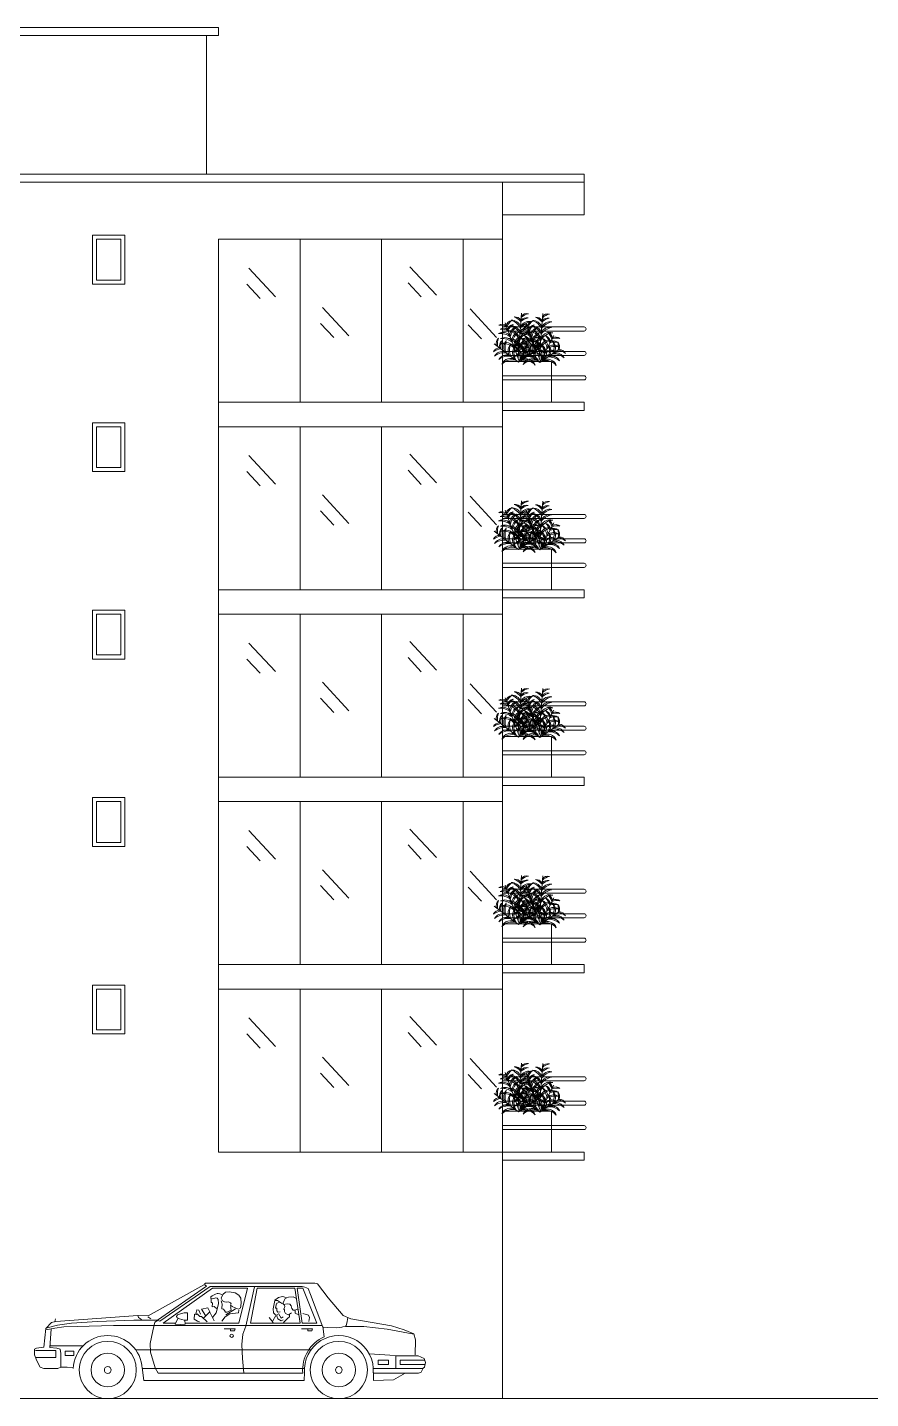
# Model space of a CAD drawing. Header units: millimetres. Extents: x 94 to 362, y 157 to 221.
# Drawn here: x 240.12 to 250.48, y 165.98 to 182.8 of the extents above; entities that cross this region are included whole.
import ezdxf

# ---------------------------------------------------------------- set-up
doc = ezdxf.new("R2010")
doc.units = ezdxf.units.MM
doc.layers.get('0').update_dxf_attribs({"lineweight": 9})
doc.layers.add('ARBOL', color=3, linetype='Continuous', lineweight=9)
doc.layers.add('BARDA PERIMETRAL', color=5, linetype='Continuous', lineweight=9)

# ---------------------------------------------------------------- blocks, each defined once
blk = doc.blocks.new('AUTO_ALZADO')
at = {"color": 0, "linetype": 'ByBlock'}
for points in [[(-1.73, 1.409), (-2.412, 1.026), (-2.531, 1.032)], [(-2.298, 0.974), (-1.695, 1.392)], [(-1.651, 1.389), (-2.268, 0.964), (-2.293, 0.97)], [(-1.624, 1.368), (-2.23, 0.938), (-2.075, 0.938)], [(-1.959, 0.938), (-1.301, 0.938), (-1.192, 1.368), (-1.624, 1.368)], [(0.865, 0.549), (0.871, 0.733), (0.848, 0.808), (0.732, 0.855), (0.576, 0.903), (0.076, 0.991), (-0.019, 1.032), (-0.202, 1.249), (-0.333, 1.419), (-0.368, 1.429), (-1.707, 1.429), (-1.72, 1.418), (-1.713, 1.405), (-1.697, 1.392), (-1.695, 1.392)], [(-1.651, 1.389), (-0.523, 1.389), (-0.487, 1.378), (-0.447, 1.361), (-0.42, 1.291), (-0.266, 0.89), (-0.215, 0.885), (-0.101, 0.882), (-0.033, 0.888), (0.018, 0.906), (0.03, 0.957), (0.038, 1.005)], [(-1.107, 1.383), (-1.212, 0.902), (-1.251, 0.804), (-1.263, 0.674), (-1.255, 0.504), (-1.238, 0.326)], [(-1.073, 1.368), (-1.158, 0.938), (-0.548, 0.938)], [(-0.61, 1.368), (-1.073, 1.368)], [(-0.61, 1.368), (-0.548, 0.938)], [(-0.583, 1.368), (-0.521, 0.938)], [(-0.521, 0.938), (-0.34, 0.938), (-0.513, 1.368), (-0.583, 1.368)], [(-1.622, 1.007), (-1.579, 1.063), (-1.556, 1.141), (-1.547, 1.177), (-1.553, 1.227), (-1.565, 1.244), (-1.583, 1.249), (-1.624, 1.238), (-1.645, 1.241), (-1.642, 1.261), (-1.627, 1.274), (-1.585, 1.294), (-1.565, 1.302), (-1.551, 1.302), (-1.533, 1.296), (-1.51, 1.291)], [(-1.638, 1.23), (-1.638, 1.196), (-1.622, 1.183), (-1.627, 1.138), (-1.604, 1.144), (-1.574, 1.116)], [(-1.278, 1.121), (-1.269, 1.183), (-1.273, 1.244), (-1.301, 1.283), (-1.346, 1.311), (-1.419, 1.322), (-1.462, 1.316), (-1.497, 1.291), (-1.515, 1.244), (-1.501, 1.213), (-1.474, 1.199), (-1.446, 1.196), (-1.426, 1.199), (-1.401, 1.188), (-1.392, 1.174), (-1.401, 1.158), (-1.38, 1.144), (-1.344, 1.124), (-1.303, 1.11), (-1.285, 1.116)], [(-1.515, 1.213), (-1.51, 1.183), (-1.504, 1.174), (-1.51, 1.113), (-1.487, 1.11), (-1.474, 1.093), (-1.462, 1.074), (-1.442, 1.074), (-1.392, 1.099), (-1.401, 1.144)], [(-0.848, 1.039), (-0.874, 1.065), (-0.878, 1.113), (-0.867, 1.175), (-0.857, 1.217), (-0.823, 1.214), (-0.764, 1.175)], [(-0.859, 1.219), (-0.813, 1.254), (-0.764, 1.266), (-0.717, 1.251)], [(-0.793, 1.076), (-0.819, 1.071), (-0.834, 1.09), (-0.834, 1.12), (-0.849, 1.122), (-0.842, 1.162), (-0.834, 1.184), (-0.806, 1.192)], [(-0.579, 1.108), (-0.606, 1.097), (-0.634, 1.097), (-0.647, 1.117), (-0.657, 1.15), (-0.672, 1.171), (-0.706, 1.173), (-0.749, 1.166), (-0.755, 1.187), (-0.743, 1.217), (-0.732, 1.242), (-0.691, 1.256), (-0.634, 1.261), (-0.591, 1.242)], [(-3.603, 0.864), (-3.619, 0.64), (-3.534, 0.631), (-3.491, 0.617), (-3.483, 0.565), (-3.483, 0.403), (-3.327, 0.393), (-3.483, 0.397), (-3.522, 0.383), (-3.693, 0.383), (-3.74, 0.397), (-3.779, 0.474), (-3.807, 0.55), (-3.807, 0.617), (-3.782, 0.631), (-3.693, 0.645), (-3.67, 0.873), (-3.6, 0.944), (-3.545, 0.958), (-2.541, 1.031), (-2.532, 1.007), (-2.493, 0.983)], [(-2.378, 0.99), (-2.416, 1.016)], [(-1.688, 0.955), (-1.759, 1.019), (-1.779, 1.019), (-1.811, 1.054), (-1.82, 1.043), (-1.843, 1.049), (-1.849, 0.988), (-1.806, 0.963), (-1.781, 0.955)], [(-1.77, 1.049), (-1.791, 1.096), (-1.815, 1.102), (-1.827, 1.054)], [(-1.708, 1.03), (-1.757, 1.108), (-1.681, 1.124), (-1.656, 1.077), (-1.729, 1.002)], [(-1.654, 1.074), (-1.602, 0.968)], [(-1.298, 1.099), (-1.303, 1.063), (-1.408, 1.052), (-1.469, 1.016), (-1.51, 0.963)], [(-1.34, 1.113), (-1.46, 1.038)], [(-0.846, 1.032), (-0.883, 0.968)], [(-0.827, 1.048), (-0.831, 1.023), (-0.819, 0.991), (-0.779, 0.965), (-0.755, 0.979)], [(-0.813, 1.058), (-0.779, 0.998), (-0.755, 1.014)], [(-0.677, 1.043), (-0.676, 1.014), (-0.698, 0.998), (-0.749, 0.947)], [(-0.743, 1.162), (-0.736, 1.143), (-0.747, 1.11), (-0.74, 1.101), (-0.74, 1.08), (-0.725, 1.058), (-0.691, 1.041), (-0.651, 1.065)], [(-0.609, 1.088), (-0.609, 1.062), (-0.562, 1.039)], [(-0.439, 0.956), (-0.432, 1.006), (-0.445, 1.034), (-0.515, 1.058)], [(-3.67, 0.878), (-3.526, 0.912), (-3.354, 0.936), (-3.035, 0.958), (-2.59, 0.973), (-2.291, 0.973), (-2.329, 0.95), (-2.357, 0.845), (-2.389, 0.688), (-2.384, 0.583), (-2.326, 0.389), (-2.288, 0.326)], [(-3.67, 0.854), (-3.557, 0.878), (-3.448, 0.892), (-3.284, 0.898), (-2.838, 0.907)], [(-3.557, 0.958), (-3.552, 0.992)], [(-2.838, 0.907), (-0.273, 0.907)], [(-1.963, 0.974), (-1.958, 0.926), (-2.013, 0.922), (-2.08, 0.926), (-2.049, 0.996)], [(-1.479, 0.866), (-1.344, 0.866), (-1.352, 0.845), (-1.403, 0.845), (-1.403, 0.866)], [(-0.876, 0.944), (-0.927, 1.006)], [(-0.53, 0.866), (-0.395, 0.866), (-0.403, 0.845), (-0.454, 0.845), (-0.454, 0.866)], [(-0.251, 0.77), (-0.268, 0.898)], [(0.848, 0.801), (0.521, 0.862), (0.236, 0.896), (0.009, 0.896)], [(-3.795, 0.516), (-3.545, 0.516), (-3.545, 0.603), (-3.795, 0.603)], [(-3.612, 0.659), (-3.21, 0.659)], [(-2.565, 0.61), (-0.415, 0.61)], [(0.622, 0.539), (0.302, 0.56)], [(0.908, 0.326), (0.94, 0.336), (0.962, 0.385), (0.98, 0.396), (0.992, 0.453), (0.977, 0.505), (0.904, 0.535), (0.786, 0.535), (0.627, 0.535), (0.627, 0.385)], [(-2.486, 0.393), (-2.466, 0.233)], [(-2.486, 0.38), (-0.494, 0.38)], [(0.352, 0.38), (0.96, 0.38)], [(0.977, 0.482), (0.68, 0.482), (0.68, 0.43), (0.986, 0.43)], [(-2.466, 0.233), (-0.497, 0.233)], [(-2.288, 0.326), (-0.514, 0.326)], [(-0.514, 0.332), (-0.514, 0.326)], [(-0.492, 0.331), (-0.497, 0.233)], [(0.351, 0.326), (0.908, 0.326)], [(0.354, 0.331), (0.354, 0.234), (0.601, 0.243), (0.742, 0.325)]]:
    blk.add_lwpolyline(points, dxfattribs=at)
for points in [[(-1.931, 1.065), (-1.969, 1.065), (-2.017, 1.052), (-2.054, 1.039), (-2.063, 1.02), (-2.059, 1.006), (-2.029, 0.991), (-1.969, 0.974), (-1.931, 0.974)], [(-3.432, 0.593), (-3.432, 0.54), (-3.323, 0.54), (-3.323, 0.593)], [(0.41, 0.482), (0.41, 0.43), (0.539, 0.43), (0.539, 0.482)]]:
    blk.add_lwpolyline(points, close=True, dxfattribs=at)
for centre, radius in [((-2.909, 0.363), 0.351), ((-1.387, 0.783), 0.0213), ((-0.071, 0.363), 0.351), ((-2.909, 0.363), 0.205), ((-0.071, 0.363), 0.205), ((-2.909, 0.363), 0.0415), ((-0.071, 0.363), 0.0415)]:
    blk.add_circle(centre, radius, dxfattribs=at)
for centre, radius, start, end in [((-2.909, 0.363), 0.423, 2.3793, 177.6207), ((-0.071, 0.363), 0.445, 113.859, 184.9166), ((-0.071, 0.363), 0.423, 355.0834, 184.9166)]:
    blk.add_arc(centre, radius, start, end, dxfattribs=at)
blk = doc.blocks.new('arbusto02')
at = {"layer": 'ARBOL', "linetype": 'ByBlock'}
for p, q in [((-0.048, 0.801), (0.007, 0.065)), ((0.22, 0.644), (-0.01, 0.019)), ((-0.23, 0.444), (0, 0)), ((0.397, 0.303), (0, 0)), ((-0.319, 0.217), (0, 0))]:
    blk.add_line(p, q, dxfattribs=at)
for centre, radius, start, end in [((-0.132, 0.68), 0.115, 40.53, 103.8644), ((-0.216, 0.539), 0.26, 48.3163, 77.6194), ((-0.127, 0.612), 0.115, 40.53, 103.8644), ((-0.211, 0.471), 0.26, 48.3163, 77.6194), ((0.058, 0.626), 0.115, 84.6157, 147.9501), ((0.162, 0.498), 0.26, 110.8607, 140.1638), ((0.117, 0.528), 0.16, 88.8463, 158.9911), ((0.209, 0.435), 0.268, 109.2035, 152.8688), ((-0.042, 0.474), 0.26, 23.8984, 53.2015), ((0.093, 0.569), 0.115, 16.1121, 79.4464), ((-0.168, 0.338), 0.156, 7.666, 107.8746), ((-0.227, 0.251), 0.236, 25.9065, 87.4278), ((-0.095, 0.385), 0.115, 107.7459, 171.0802), ((-0.171, 0.507), 0.16, 29.4889, 99.6338), ((-0.248, 0.401), 0.268, 35.6112, 79.2766), ((0.051, 0.308), 0.26, 133.9908, 163.2939), ((-0.164, 0.416), 0.16, 29.4889, 99.6338), ((-0.241, 0.31), 0.268, 35.6112, 79.2766), ((0.124, 0.437), 0.16, 88.8463, 158.9911), ((0.215, 0.344), 0.268, 109.2035, 152.8688), ((0.14, 0.361), 0.156, 80.6055, 180.8141), ((0.21, 0.283), 0.236, 101.0522, 162.5736), ((-0.046, 0.341), 0.16, 5.071, 75.2158), ((-0.159, 0.277), 0.268, 11.1933, 54.8587), ((-0.128, 0.362), 0.268, 11.1933, 54.8587), ((-0.014, 0.427), 0.16, 5.071, 75.2158), ((-0.065, 0.41), 0.26, 23.8984, 53.2015), ((0.069, 0.505), 0.115, 16.1121, 79.4464), ((0.302, 0.204), 0.268, 84.7855, 128.4509), ((0.257, 0.327), 0.16, 64.4284, 134.5732), ((0.285, 0.282), 0.26, 86.4427, 115.7458), ((0.244, 0.441), 0.115, 60.1978, 123.5321), ((0.309, 0.346), 0.26, 86.4427, 115.7458), ((0.268, 0.505), 0.115, 60.1978, 123.5321), ((-0.26, 0.3), 0.115, 63.6602, 126.9945), ((-0.281, 0.137), 0.26, 71.4465, 100.7496), ((-0.211, 0.255), 0.115, 136.2275, 199.5619), ((-0.227, 0.125), 0.16, 52.6191, 122.7639), ((-0.256, -0.003), 0.268, 58.7414, 102.4068), ((-0.046, 0.257), 0.26, 162.4725, 191.7756), ((-0.229, 0.239), 0.115, 63.6602, 126.9945), ((-0.25, 0.076), 0.26, 71.4465, 100.7496), ((-0.097, 0.24), 0.16, 140.4581, 210.6029), ((0.033, 0.254), 0.268, 160.8153, 204.4806), ((-0.158, 0.212), 0.156, 7.666, 107.8746), ((-0.217, 0.125), 0.236, 25.9065, 87.4278), ((-0.022, 0.189), 0.16, 140.4581, 210.6029), ((-0.063, 0.325), 0.115, 107.7459, 171.0802), ((0.082, 0.248), 0.26, 133.9908, 163.2939), ((0.108, 0.203), 0.268, 160.8153, 204.4806), ((0.029, 0.258), 0.16, 111.9765, 182.1213), ((0.15, 0.208), 0.268, 132.3336, 175.999), ((0.048, 0.154), 0.156, 132.2173, 232.4259), ((0.071, 0.177), 0.16, 111.9765, 182.1213), ((0.153, 0.161), 0.236, 152.664, 214.1854), ((0.192, 0.127), 0.268, 132.3336, 175.999), ((-0.082, 0.272), 0.156, 343.248, 83.4567), ((-0.171, 0.217), 0.236, 1.4886, 63.0099), ((0.116, 0.113), 0.156, 103.7356, 203.9443), ((0.211, 0.069), 0.236, 124.1824, 185.7037), ((0.15, 0.235), 0.156, 80.6055, 180.8141), ((0.22, 0.157), 0.236, 101.0522, 162.5736), ((-0.161, 0.152), 0.236, 329.0367, 30.558), ((-0.057, 0.151), 0.156, 310.7961, 51.0048), ((0.208, 0.165), 0.156, 56.1875, 156.3962), ((0.24, 0.066), 0.236, 76.6343, 138.1556), ((0.27, 0.119), 0.268, 84.7855, 128.4509), ((0.226, 0.242), 0.16, 64.4284, 134.5732), ((0.011, 0.19), 0.16, 332.6191, 42.7639), ((-0.119, 0.197), 0.268, 338.7414, 22.4068), ((0.083, 0.246), 0.16, 332.6191, 42.7639), ((-0.047, 0.252), 0.268, 338.7414, 22.4068), ((0.032, 0.259), 0.26, 351.4465, 20.7496), ((0.196, 0.267), 0.115, 343.6602, 46.9945), ((0.309, 0.119), 0.115, 27.7459, 91.0802), ((0.25, 0.308), 0.115, 343.6602, 46.9945), ((0.086, 0.3), 0.26, 351.4465, 20.7496), ((-0.315, 0.101), 0.115, 92.1418, 155.4762), ((-0.256, -0.052), 0.26, 99.9281, 129.2312), ((-0.259, 0.001), 0.16, 81.1007, 151.2455), ((-0.224, -0.124), 0.268, 87.223, 130.8884), ((-0.184, -0.05), 0.16, 81.1007, 151.2455), ((-0.149, -0.176), 0.268, 87.223, 130.8884), ((-0.186, 0.044), 0.16, 52.6191, 122.7639), ((-0.214, -0.083), 0.268, 58.7414, 102.4068), ((-0.125, -0.102), 0.156, 59.2778, 159.4864), ((-0.093, -0.201), 0.236, 77.5183, 139.0396), ((-0.159, -0.029), 0.156, 30.7961, 131.0048), ((-0.178, -0.133), 0.236, 49.0367, 110.558), ((0.104, -0.196), 0.236, 44.1824, 105.7037), ((0.131, -0.094), 0.156, 23.7356, 123.9443), ((0.158, -0.167), 0.268, 52.3336, 95.999), ((0.187, -0.039), 0.16, 31.9765, 102.1213), ((0.231, -0.112), 0.268, 52.3336, 95.999), ((0.259, 0.016), 0.16, 31.9765, 102.1213), ((0.258, -0.038), 0.26, 53.9908, 83.2939)]:
    blk.add_arc(centre, radius, start, end, dxfattribs=at)

msp = doc.modelspace()

# ---------------------------------------------------------------- linework, layer by layer
for p, q in [((242.322, 181.004), (242.322, 182.704)), ((246.958, 181.004), (234.258, 181.004)), ((246.958, 180.904), (234.258, 180.904)), ((245.958, 165.979), (245.958, 180.904)), ((246.958, 181.004), (246.958, 180.504)), ((245.958, 180.504), (246.958, 180.504)), ((245.958, 180.204), (242.472, 180.204)), ((242.472, 180.204), (242.472, 169.004)), ((243.472, 180.204), (243.472, 178.204)), ((244.472, 180.204), (244.472, 178.204)), ((245.472, 180.204), (245.472, 178.204)), ((246.558, 178.704), (245.958, 178.704)), ((246.558, 178.204), (246.558, 178.704)), ((245.958, 178.204), (242.472, 178.204)), ((245.958, 177.904), (242.472, 177.904)), ((243.472, 177.904), (243.472, 175.904)), ((244.472, 177.904), (244.472, 175.904)), ((245.472, 177.904), (245.472, 175.904)), ((246.558, 176.404), (245.958, 176.404)), ((246.558, 175.904), (246.558, 176.404)), ((245.958, 175.904), (242.472, 175.904)), ((245.958, 175.604), (242.472, 175.604)), ((243.472, 175.604), (243.472, 173.604)), ((244.472, 175.604), (244.472, 173.604)), ((245.472, 175.604), (245.472, 173.604)), ((246.558, 174.104), (245.958, 174.104)), ((246.558, 173.604), (246.558, 174.104)), ((245.958, 173.604), (242.472, 173.604)), ((245.958, 173.304), (242.472, 173.304)), ((243.472, 173.304), (243.472, 171.304)), ((244.472, 173.304), (244.472, 171.304)), ((245.472, 173.304), (245.472, 171.304)), ((246.558, 171.804), (245.958, 171.804)), ((246.558, 171.304), (246.558, 171.804)), ((245.958, 171.304), (242.472, 171.304)), ((245.958, 171.004), (242.472, 171.004)), ((243.472, 171.004), (243.472, 169.004)), ((244.472, 171.004), (244.472, 169.004)), ((245.472, 171.004), (245.472, 169.004)), ((246.558, 169.504), (245.958, 169.504)), ((246.558, 169.004), (246.558, 169.504)), ((242.472, 169.004), (245.958, 169.004)), ((272.802, 165.979), (228.15, 165.979))]:
    msp.add_line(p, q)
at = {"color": 4}
for p, q in [((244.82, 179.867), (245.145, 179.517)), ((242.843, 179.85), (243.168, 179.5)), ((242.819, 179.654), (242.982, 179.479)), ((244.797, 179.672), (244.959, 179.497)), ((243.746, 179.369), (244.071, 179.019)), ((245.56, 179.351), (245.885, 179.001)), ((243.722, 179.173), (243.885, 178.998)), ((245.536, 179.156), (245.699, 178.981)), ((242.843, 177.55), (243.168, 177.2)), ((244.82, 177.567), (245.145, 177.217)), ((242.819, 177.354), (242.982, 177.179)), ((244.797, 177.372), (244.959, 177.197)), ((243.746, 177.069), (244.071, 176.719)), ((245.56, 177.051), (245.885, 176.701)), ((243.722, 176.873), (243.885, 176.698)), ((245.536, 176.856), (245.699, 176.681)), ((242.843, 175.25), (243.168, 174.9)), ((244.82, 175.267), (245.145, 174.917)), ((242.819, 175.054), (242.982, 174.879)), ((244.797, 175.072), (244.959, 174.897)), ((243.746, 174.769), (244.071, 174.419)), ((245.56, 174.751), (245.885, 174.401)), ((243.722, 174.573), (243.885, 174.398)), ((245.536, 174.556), (245.699, 174.381)), ((244.82, 172.967), (245.145, 172.617)), ((242.843, 172.95), (243.168, 172.6)), ((242.819, 172.754), (242.982, 172.579)), ((244.797, 172.772), (244.959, 172.597)), ((243.746, 172.469), (244.071, 172.119)), ((245.56, 172.451), (245.885, 172.101)), ((243.722, 172.273), (243.885, 172.098)), ((245.536, 172.256), (245.699, 172.081)), ((242.843, 170.65), (243.168, 170.3)), ((244.82, 170.667), (245.145, 170.317)), ((242.819, 170.454), (242.982, 170.279)), ((244.797, 170.472), (244.959, 170.297)), ((243.746, 170.169), (244.071, 169.819)), ((245.56, 170.151), (245.885, 169.801)), ((243.722, 169.973), (243.885, 169.798)), ((245.536, 169.956), (245.699, 169.781))]:
    msp.add_line(p, q, dxfattribs=at)
for points in [[(239.622, 182.804), (242.472, 182.804), (242.472, 182.704), (239.622, 182.704)], [(241.322, 180.254), (240.922, 180.254), (240.922, 179.654), (241.322, 179.654)], [(241.272, 180.204), (240.972, 180.204), (240.972, 179.704), (241.272, 179.704)], [(241.322, 177.954), (240.922, 177.954), (240.922, 177.354), (241.322, 177.354)], [(241.272, 177.904), (240.972, 177.904), (240.972, 177.404), (241.272, 177.404)], [(241.322, 175.654), (240.922, 175.654), (240.922, 175.054), (241.322, 175.054)], [(241.272, 175.604), (240.972, 175.604), (240.972, 175.104), (241.272, 175.104)], [(241.322, 173.354), (240.922, 173.354), (240.922, 172.754), (241.322, 172.754)], [(241.272, 173.304), (240.972, 173.304), (240.972, 172.804), (241.272, 172.804)], [(241.322, 171.054), (240.922, 171.054), (240.922, 170.454), (241.322, 170.454)], [(241.272, 171.004), (240.972, 171.004), (240.972, 170.504), (241.272, 170.504)]]:
    msp.add_lwpolyline(points, close=True)
for points in [[(245.958, 179.079), (246.958, 179.079, 1), (246.958, 179.129), (245.958, 179.129)], [(245.958, 178.779), (246.958, 178.779, 1), (246.958, 178.829), (245.958, 178.829)], [(245.958, 178.479), (246.958, 178.479, 1), (246.958, 178.529), (245.958, 178.529)], [(245.958, 176.779), (246.958, 176.779, 1), (246.958, 176.829), (245.958, 176.829)], [(245.958, 176.479), (246.958, 176.479, 1), (246.958, 176.529), (245.958, 176.529)], [(245.958, 176.179), (246.958, 176.179, 1), (246.958, 176.229), (245.958, 176.229)], [(245.958, 174.479), (246.958, 174.479, 1), (246.958, 174.529), (245.958, 174.529)], [(245.958, 174.179), (246.958, 174.179, 1), (246.958, 174.229), (245.958, 174.229)], [(245.958, 173.879), (246.958, 173.879, 1), (246.958, 173.929), (245.958, 173.929)], [(245.958, 172.179), (246.958, 172.179, 1), (246.958, 172.229), (245.958, 172.229)], [(245.958, 171.879), (246.958, 171.879, 1), (246.958, 171.929), (245.958, 171.929)], [(245.958, 171.579), (246.958, 171.579, 1), (246.958, 171.629), (245.958, 171.629)], [(245.958, 169.879), (246.958, 169.879, 1), (246.958, 169.929), (245.958, 169.929)], [(245.958, 169.579), (246.958, 169.579, 1), (246.958, 169.629), (245.958, 169.629)], [(245.958, 169.279), (246.958, 169.279, 1), (246.958, 169.329), (245.958, 169.329)]]:
    msp.add_lwpolyline(points, format="xyb")
for points in [[(245.958, 178.204), (246.958, 178.204), (246.958, 178.104), (245.958, 178.104)], [(245.958, 175.904), (246.958, 175.904), (246.958, 175.804), (245.958, 175.804)], [(245.958, 173.604), (246.958, 173.604), (246.958, 173.504), (245.958, 173.504)], [(245.958, 171.304), (246.958, 171.304), (246.958, 171.204), (245.958, 171.204)], [(245.958, 169.004), (246.958, 169.004), (246.958, 168.904), (245.958, 168.904)]]:
    msp.add_lwpolyline(points)

# ---------------------------------------------------------------- block references
msp.add_blockref('AUTO_ALZADO', (244.019, 165.967))
at = {"layer": 'BARDA PERIMETRAL', "linetype": 'Continuous', "xscale": -0.75, "yscale": 0.75, "zscale": 0.75}
for p in [(246.154, 178.696), (246.414, 178.692), (246.154, 176.396), (246.414, 176.392), (246.154, 174.096), (246.414, 174.092), (246.154, 171.796), (246.414, 171.792), (246.154, 169.496), (246.414, 169.492)]:
    msp.add_blockref('arbusto02', p, dxfattribs=at)

doc.saveas('drawing.dxf')
